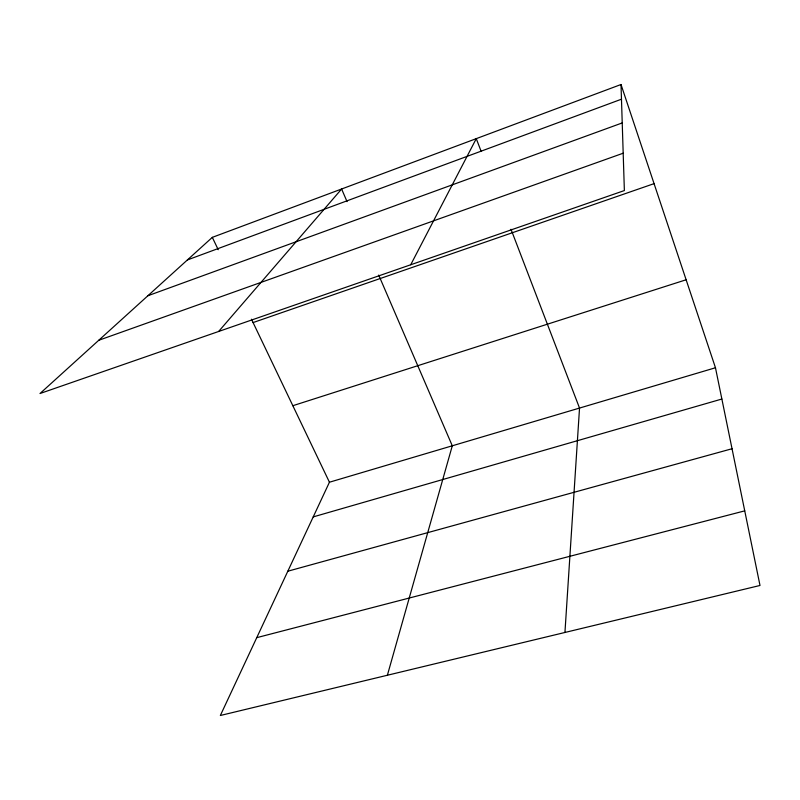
<?xml version="1.0" encoding="UTF-8"?>
<svg xmlns="http://www.w3.org/2000/svg" width="800" height="800" viewBox="0 0 800 800"><rect width="100%" height="100%" fill="white"/><g stroke="black" fill="none" stroke-linecap="round" stroke-linejoin="round"><path stroke-width="1.2" d="M564.94 632.46L579.53 408.07L511 229.26M387.38 675.25L452.29 445.8L378.71 275.09M715.47 367.76L329.44 482.22L220.35 715.49L760 585.47L715.47 367.76L621.01 84.51L212.32 237.36L40 393.52L624.37 190.56L621.01 84.51M410.72 264.76L476.27 138.64L481.17 151.42M218.63 331.48L341.61 189.01L347.05 201.63M187.4 259.94L621.47 99.2M147.9 295.74L622.23 122.93M98.75 340.28L623.19 153.21M253.08 322.57L654.07 183.64M292.84 405.71L686.13 279.77M313.22 516.9L721.87 399.03M287.82 571.21L732.04 448.74M256.75 637.66L744.74 510.86M212.32 237.36L218.22 249.7M251.47 319.21L329.44 482.22"/></g></svg>
